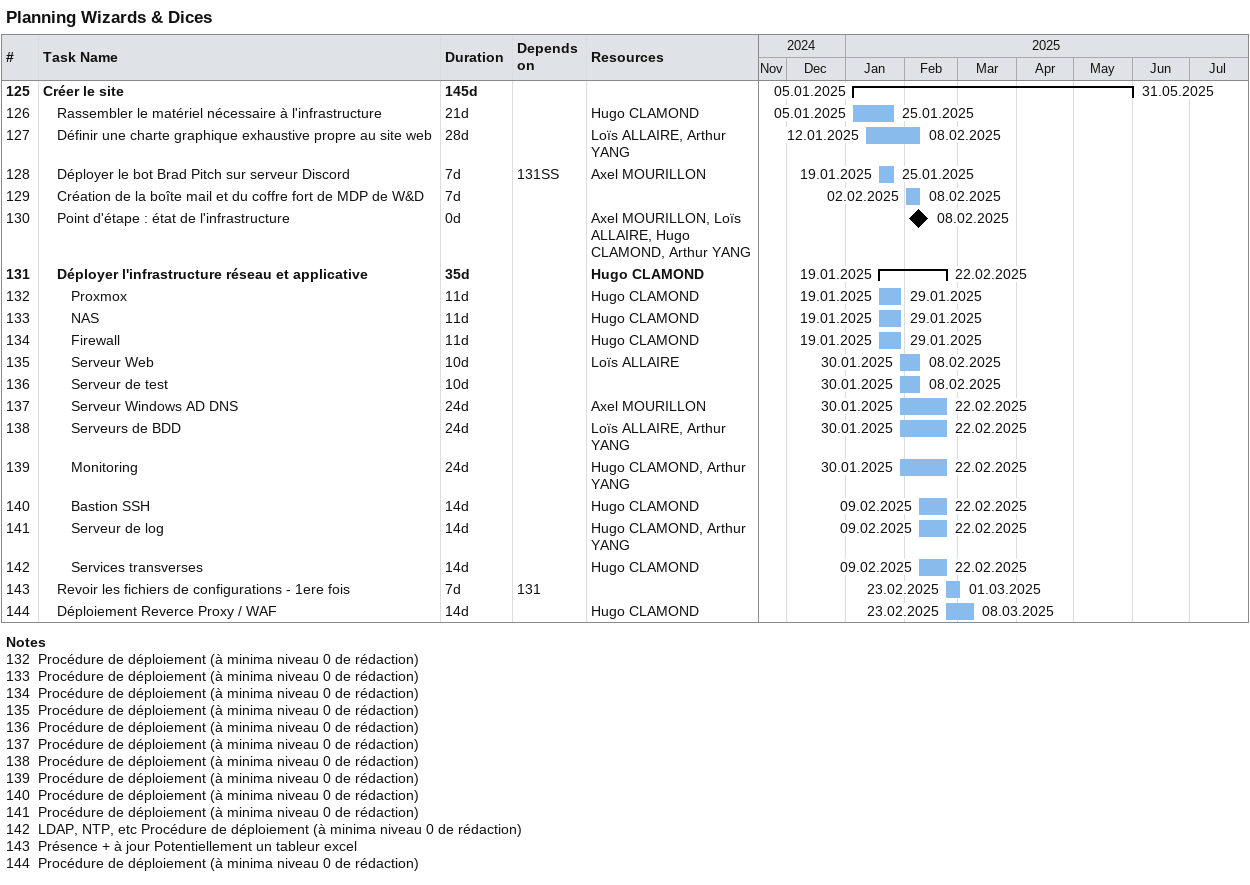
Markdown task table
Planning Wizards & Dices

| ID | Level | Task | Duration | Start | Finish | Predecessors | Resources |
|---|---|---|---|---|---|---|---|
| 125 | 1 | **Créer le site** | 145d | 2025-01-05 | 2025-05-31 |  |  |
| 126 | 2 | Rassembler le matériel nécessaire à l'infrastructure | 21d | 2025-01-05 | 2025-01-25 |  | Hugo CLAMOND |
| 127 | 2 | Définir une charte graphique exhaustive propre au site web | 28d | 2025-01-12 | 2025-02-08 |  | Loïs ALLAIRE, Arthur YANG |
| 128 | 2 | Déployer le bot Brad Pitch sur serveur Discord | 7d | 2025-01-19 | 2025-01-25 | 131SS | Axel MOURILLON |
| 129 | 2 | Création de la boîte mail et du coffre fort de MDP de W&D | 7d | 2025-02-02 | 2025-02-08 |  |  |
| 130 | 2 | Point d'étape : état de l'infrastructure | 0d | 2025-02-08 | 2025-02-08 |  | Axel MOURILLON, Loïs ALLAIRE, Hugo CLAMOND, Arthur YANG |
| 131 | 2 | **Déployer l'infrastructure réseau et applicative** | 35d | 2025-01-19 | 2025-02-22 |  | Hugo CLAMOND |
| 132 | 3 | Proxmox | 11d | 2025-01-19 | 2025-01-29 |  | Hugo CLAMOND |
| 133 | 3 | NAS | 11d | 2025-01-19 | 2025-01-29 |  | Hugo CLAMOND |
| 134 | 3 | Firewall | 11d | 2025-01-19 | 2025-01-29 |  | Hugo CLAMOND |
| 135 | 3 | Serveur Web | 10d | 2025-01-30 | 2025-02-08 |  | Loïs ALLAIRE |
| 136 | 3 | Serveur de test | 10d | 2025-01-30 | 2025-02-08 |  |  |
| 137 | 3 | Serveur Windows AD DNS | 24d | 2025-01-30 | 2025-02-22 |  | Axel MOURILLON |
| 138 | 3 | Serveurs de BDD | 24d | 2025-01-30 | 2025-02-22 |  | Loïs ALLAIRE, Arthur YANG |
| 139 | 3 | Monitoring | 24d | 2025-01-30 | 2025-02-22 |  | Hugo CLAMOND, Arthur YANG |
| 140 | 3 | Bastion SSH | 14d | 2025-02-09 | 2025-02-22 |  | Hugo CLAMOND |
| 141 | 3 | Serveur de log | 14d | 2025-02-09 | 2025-02-22 |  | Hugo CLAMOND, Arthur YANG |
| 142 | 3 | Services transverses | 14d | 2025-02-09 | 2025-02-22 |  | Hugo CLAMOND |
| 143 | 2 | Revoir les fichiers de configurations - 1ere fois | 7d | 2025-02-23 | 2025-03-01 | 131 |  |
| 144 | 2 | Déploiement Reverce Proxy / WAF | 14d | 2025-02-23 | 2025-03-08 |  | Hugo CLAMOND |

Notes
- 132: Procédure de déploiement (à minima niveau 0 de rédaction)
- 133: Procédure de déploiement (à minima niveau 0 de rédaction)
- 134: Procédure de déploiement (à minima niveau 0 de rédaction)
- 135: Procédure de déploiement (à minima niveau 0 de rédaction)
- 136: Procédure de déploiement (à minima niveau 0 de rédaction)
- 137: Procédure de déploiement (à minima niveau 0 de rédaction)
- 138: Procédure de déploiement (à minima niveau 0 de rédaction)
- 139: Procédure de déploiement (à minima niveau 0 de rédaction)
- 140: Procédure de déploiement (à minima niveau 0 de rédaction)
- 141: Procédure de déploiement (à minima niveau 0 de rédaction)
- 142: LDAP, NTP, etc Procédure de déploiement (à minima niveau 0 de rédaction)
- 143: Présence + à jour Potentiellement un tableur excel
- 144: Procédure de déploiement (à minima niveau 0 de rédaction)
